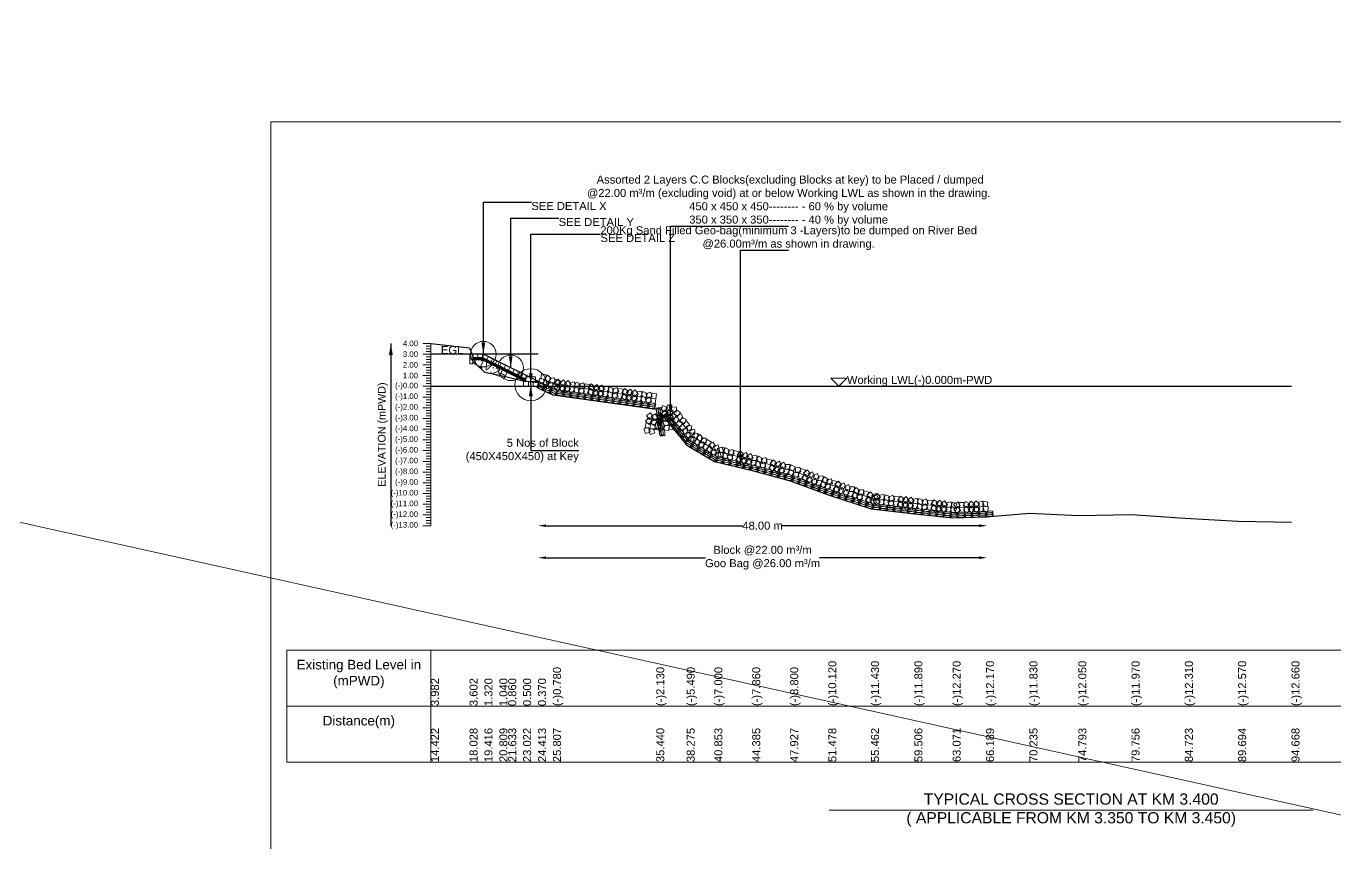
# Model space of a CAD drawing. Header units: inches. Extents: x 66615 to 414904, y -29123 to 90068.
# Drawn here: x 338033 to 346208, y 27950 to 33054 of the extents above; entities that cross this region are included whole.
import ezdxf

# ---------------------------------------------------------------- set-up
doc = ezdxf.new("R2010")
doc.units = ezdxf.units.IN
doc.header["$LTSCALE"] = 7
doc.header["$MEASUREMENT"] = 0
doc.header["$PDMODE"] = 3
for name, color, linetype, lineweight in [('Cross section Data Border', 7, 'Continuous', 9), ('Cross Section Labels', 7, 'Continuous', 9), ('Existing_Bed_Level for Xsection', 7, 'Continuous', 25), ('Long Section Labels', 7, 'Continuous', 9)]:
    doc.layers.add(name, color=color, linetype=linetype, lineweight=lineweight)
doc.styles.get("Standard").update_dxf_attribs({"font": 'arial.ttf'})
doc.dimstyles.new('Appron Lebeling Style', dxfattribs={"dimtxt": 50, "dimasz": 50, "dimexe": 0.18, "dimexo": 0.0625, "dimgap": 0.09, "dimtad": 0, "dimtih": 1, "dimtoh": 1, "dimdec": 4, "dimzin": 0, "dimdsep": 46, "dimtxsty": 'Standard', "dimcen": 0.09, "dimse1": 1, "dimse2": 1, "dimadec": 0, "dimazin": 0, "dimtfac": 1, "dimtdec": 4, "dimtofl": 0, "dimtmove": 0, "dimatfit": 3, "dimfxl": 1, "dimtolj": 1, "dimtzin": 0, "dimarcsym": 0})
doc.dimstyles.get("Standard").update_dxf_attribs({"dimtxt": 0.18, "dimasz": 0.18, "dimexe": 0.18, "dimexo": 0.0625, "dimgap": 0.09, "dimtad": 0, "dimtih": 1, "dimtoh": 1, "dimdec": 4, "dimzin": 0, "dimdsep": 46, "dimtxsty": 'Standard', "dimcen": 0.09, "dimadec": 0, "dimazin": 0, "dimtfac": 1, "dimtdec": 4, "dimtofl": 0, "dimtmove": 0, "dimatfit": 3, "dimfxl": 1, "dimtolj": 1, "dimtzin": 0, "dimarcsym": 0})

# ---------------------------------------------------------------- blocks, each defined once
blk = doc.blocks.new('*D27')
at = {"layer": 'Cross Section Labels', "color": 0, "lineweight": -2}
for p, q in [((341280.3, 29932.1), (342509.3, 29932.1)), ((343985.4, 29932.1), (342756.5, 29932.1))]:
    blk.add_line(p, q, dxfattribs=at)
at = {"layer": 'Cross Section Labels', "color": 0}
for points in [[(341280.3, 29940.4), (341280.3, 29923.8), (341230.3, 29932.1)], [(343985.4, 29940.4), (343985.4, 29923.8), (344035.4, 29932.1)]]:
    blk.add_solid(points, dxfattribs=at)
at = {"layer": 'Defpoints', "color": 0}
for p in [(341230.3, 30803.1), (344035.4, 29988.2), (344035.4, 29932.1)]:
    blk.add_point(p, dxfattribs=at)
at = {"layer": 'Cross Section Labels', "color": 0, "insert": (342632.9, 29932.1), "char_height": 50, "attachment_point": 5}
blk.add_mtext('\\A1;48.00 m', dxfattribs=at)
blk = doc.blocks.new('*D28')
at = {"layer": 'Cross Section Labels', "color": 0, "lineweight": -2}
for p, q in [((341280.3, 29732.1), (342277.2, 29732.1)), ((343985.4, 29732.1), (342988.5, 29732.1))]:
    blk.add_line(p, q, dxfattribs=at)
at = {"layer": 'Cross Section Labels', "color": 0}
for points in [[(341280.3, 29740.4), (341280.3, 29723.8), (341230.3, 29732.1)], [(343985.4, 29740.4), (343985.4, 29723.8), (344035.4, 29732.1)]]:
    blk.add_solid(points, dxfattribs=at)
at = {"layer": 'Defpoints', "color": 0}
for p in [(341230.3, 30803.1), (344035.4, 29988.2), (344035.4, 29732.1)]:
    blk.add_point(p, dxfattribs=at)
at = {"layer": 'Cross Section Labels', "color": 0, "insert": (342632.9, 29732.1), "char_height": 50, "attachment_point": 5}
blk.add_mtext('\\A1;Block @22.00 m³/m ^JGoo Bag @26.00 m³/m ', dxfattribs=at)

msp = doc.modelspace()

# ---------------------------------------------------------------- linework, layer by layer
at = {"layer": 'Cross section Data Border'}
msp.add_lwpolyline([(339660.9187, 29154.87399), (347040.93417, 29154.87399), (347040.93417, 28454.87399), (339660.9187, 28454.87399)], close=True, dxfattribs=at)
for points in [[(340560.9187, 29154.87399), (340560.9187, 28454.87399)], [(339660.9187, 28804.87399), (347040.93417, 28804.87399)]]:
    msp.add_lwpolyline(points, dxfattribs=at)
at = {"layer": 'Cross Section Labels'}
for points in [[(339560.9187, 32454.87399), (349560.9187, 32454.87399), (349560.9187, 25383.87399), (339560.9187, 25383.87399)], [(343109.90941, 30803.09399), (343159.90941, 30853.09399), (343059.90941, 30853.09399)]]:
    msp.add_lwpolyline(points, close=True, dxfattribs=at)
msp.add_lwpolyline([(343048.9187, 28154.87399), (344560.9187, 28154.87399), (346072.9187, 28154.87399)], dxfattribs=at)
for centre, radius in [((340888.60941, 31004.09399), 80), ((341059.45941, 30918.66899), 80), ((341185.08441, 30813.14399), 100)]:
    msp.add_circle(centre, radius, dxfattribs=at)
at = {"layer": 'Existing_Bed_Level for Xsection'}
for points in [[(340560.9187, 31069.88799), (340802.49064, 31044.42799), (340840.903, 30942.58799), (340895.53564, 30891.53399), (340988.81065, 30872.77399), (341044.06257, 30860.71399), (341137.08679, 30836.59399), (341230.30941, 30827.88399), (341230.30941, 30791.03399), (341323.69834, 30750.83399), (341969.11701, 30660.38399), (341988.88512, 30509.63399), (342010.35031, 30618.17399), (342159.07729, 30435.26399), (342331.80852, 30334.09399), (342568.40465, 30276.47399), (342805.74182, 30213.49399), (343043.66706, 30125.05399), (343310.56476, 30037.28399), (343581.5532, 30006.46399), (343820.41396, 29981.00399), (344029.3022, 29987.70399), (344300.39731, 30010.48399), (344605.76516, 29995.74399), (344938.27475, 30001.10399), (345271.07721, 29978.32399), (345604.12386, 29960.90399), (345937.37626, 29954.87399)], [(341230.30941, 31004.09399), (340560.9187, 31004.09399)], [(341290.60941, 30803.09399), (340892.85344, 31001.97198), (340888.60941, 31004.09399), (340883.86444, 31004.09399), (340823.56444, 31004.09399)], [(340823.56444, 30983.99399), (340883.86444, 30983.99399), (341154.93441, 30848.45901)], [(340823.56444, 30977.29399), (340882.28279, 30977.29399), (341154.93441, 30840.96818)], [(340823.56444, 30970.59399), (340880.70113, 30970.59399), (341154.93441, 30833.47735)], [(340560.9187, 30803.09399), (345937.37626, 30803.09399)]]:
    msp.add_lwpolyline(points, dxfattribs=at)
at = {"layer": 'Long Section Labels'}
msp.add_line((66615.45744, 90067.95473), (414903.83709, 12914.81126), dxfattribs=at)
for points in [[(340560.9187, 31071.09399), (340510.9187, 31071.09399)], [(340560.9187, 29932.09399), (340560.9187, 29999.09399), (340560.9187, 30066.09399), (340560.9187, 30133.09399), (340560.9187, 30200.09399), (340560.9187, 30267.09399), (340560.9187, 30334.09399), (340560.9187, 30401.09399), (340560.9187, 30468.09399), (340560.9187, 30535.09399), (340560.9187, 30602.09399), (340560.9187, 30669.09399), (340560.9187, 30736.09399), (340560.9187, 30803.09399), (340560.9187, 30870.09399), (340560.9187, 30937.09399), (340560.9187, 31004.09399), (340560.9187, 31071.09399)], [(340560.9187, 31004.09399), (340510.9187, 31004.09399)], [(340560.9187, 31054.34399), (340530.9187, 31054.34399)], [(340560.9187, 31037.59399), (340530.9187, 31037.59399)], [(340560.9187, 31020.84399), (340530.9187, 31020.84399)], [(340560.9187, 30987.34399), (340530.9187, 30987.34399)], [(340560.9187, 30937.09399), (340510.9187, 30937.09399)], [(340560.9187, 30970.59399), (340530.9187, 30970.59399)], [(340560.9187, 30953.84399), (340530.9187, 30953.84399)], [(340560.9187, 30920.34399), (340530.9187, 30920.34399)], [(340560.9187, 30903.59399), (340530.9187, 30903.59399)], [(340560.9187, 30870.09399), (340510.9187, 30870.09399)], [(340560.9187, 30886.84399), (340530.9187, 30886.84399)], [(340560.9187, 30853.34399), (340530.9187, 30853.34399)], [(340560.9187, 30836.59399), (340530.9187, 30836.59399)], [(340560.9187, 30803.09399), (340510.9187, 30803.09399)], [(340560.9187, 30819.84399), (340530.9187, 30819.84399)], [(340560.9187, 30786.34399), (340530.9187, 30786.34399)], [(340560.9187, 30769.59399), (340530.9187, 30769.59399)], [(340560.9187, 30752.84399), (340530.9187, 30752.84399)], [(340560.9187, 30736.09399), (340510.9187, 30736.09399)], [(340560.9187, 30669.09399), (340510.9187, 30669.09399)], [(340560.9187, 30719.34399), (340530.9187, 30719.34399)], [(340560.9187, 30702.59399), (340530.9187, 30702.59399)], [(340560.9187, 30685.84399), (340530.9187, 30685.84399)], [(340560.9187, 30602.09399), (340510.9187, 30602.09399)], [(340560.9187, 30652.34399), (340530.9187, 30652.34399)], [(340560.9187, 30635.59399), (340530.9187, 30635.59399)], [(340560.9187, 30618.84399), (340530.9187, 30618.84399)], [(340560.9187, 30585.34399), (340530.9187, 30585.34399)], [(340560.9187, 30535.09399), (340510.9187, 30535.09399)], [(340560.9187, 30568.59399), (340530.9187, 30568.59399)], [(340560.9187, 30551.84399), (340530.9187, 30551.84399)], [(340560.9187, 30518.34399), (340530.9187, 30518.34399)], [(340560.9187, 30501.59399), (340530.9187, 30501.59399)], [(340560.9187, 30468.09399), (340510.9187, 30468.09399)], [(340560.9187, 30484.84399), (340530.9187, 30484.84399)], [(340560.9187, 30451.34399), (340530.9187, 30451.34399)], [(340560.9187, 30434.59399), (340530.9187, 30434.59399)], [(340560.9187, 30417.84399), (340530.9187, 30417.84399)], [(340560.9187, 30401.09399), (340510.9187, 30401.09399)], [(340560.9187, 30334.09399), (340510.9187, 30334.09399)], [(340560.9187, 30384.34399), (340530.9187, 30384.34399)], [(340560.9187, 30367.59399), (340530.9187, 30367.59399)], [(340560.9187, 30350.84399), (340530.9187, 30350.84399)], [(340560.9187, 30267.09399), (340510.9187, 30267.09399)], [(340560.9187, 30317.34399), (340530.9187, 30317.34399)], [(340560.9187, 30300.59399), (340530.9187, 30300.59399)], [(340560.9187, 30283.84399), (340530.9187, 30283.84399)], [(340560.9187, 30250.34399), (340530.9187, 30250.34399)], [(340560.9187, 30200.09399), (340510.9187, 30200.09399)], [(340560.9187, 30233.59399), (340530.9187, 30233.59399)], [(340560.9187, 30216.84399), (340530.9187, 30216.84399)], [(340560.9187, 30183.34399), (340530.9187, 30183.34399)], [(340560.9187, 30133.09399), (340510.9187, 30133.09399)], [(340560.9187, 30166.59399), (340530.9187, 30166.59399)], [(340560.9187, 30149.84399), (340530.9187, 30149.84399)], [(340560.9187, 30116.34399), (340530.9187, 30116.34399)], [(340560.9187, 30099.59399), (340530.9187, 30099.59399)], [(340560.9187, 30066.09399), (340510.9187, 30066.09399)], [(340560.9187, 30082.84399), (340530.9187, 30082.84399)], [(340560.9187, 30049.34399), (340530.9187, 30049.34399)], [(340560.9187, 30032.59399), (340530.9187, 30032.59399)], [(340560.9187, 30015.84399), (340530.9187, 30015.84399)], [(340560.9187, 29999.09399), (340510.9187, 29999.09399)], [(340560.9187, 29932.09399), (340510.9187, 29932.09399)], [(340560.9187, 29982.34399), (340530.9187, 29982.34399)], [(340560.9187, 29965.59399), (340530.9187, 29965.59399)], [(340560.9187, 29948.84399), (340530.9187, 29948.84399)]]:
    msp.add_lwpolyline(points, dxfattribs=at)
for points in [[(340823.56444, 31004.09399), (340803.46444, 31004.09399), (340803.46444, 30973.94399), (340823.56444, 30973.94399)], [(340853.71444, 31004.09399), (340823.56444, 31004.09399), (340823.56444, 30983.99399), (340853.71444, 30983.99399)], [(340883.86444, 31004.09399), (340853.71444, 31004.09399), (340853.71444, 30983.99399), (340883.86444, 30983.99399)], [(340919.82042, 30988.48849), (340892.85344, 31001.97198), (340883.86444, 30983.99399), (340910.83142, 30970.5105)], [(340946.7874, 30975.005), (340919.82042, 30988.48849), (340910.83142, 30970.5105), (340937.7984, 30957.02701)], [(340823.56444, 30973.94399), (340803.46444, 30973.94399), (340803.46444, 30943.79399), (340823.56444, 30943.79399)], [(340973.75438, 30961.52151), (340946.7874, 30975.005), (340937.7984, 30957.02701), (340964.76538, 30943.54352)], [(341000.72136, 30948.03802), (340973.75438, 30961.52151), (340964.76538, 30943.54352), (340991.73236, 30930.06003)], [(341027.68834, 30934.55453), (341000.72136, 30948.03802), (340991.73236, 30930.06003), (341018.69934, 30916.57654)], [(341054.65532, 30921.07104), (341027.68834, 30934.55453), (341018.69934, 30916.57654), (341045.66632, 30903.09305)], [(341081.6223, 30907.58755), (341054.65532, 30921.07104), (341045.66632, 30903.09305), (341072.6333, 30889.60956)], [(341108.58928, 30894.10406), (341081.6223, 30907.58755), (341072.6333, 30889.60956), (341099.60028, 30876.12607)], [(341135.55626, 30880.62057), (341108.58928, 30894.10406), (341099.60028, 30876.12607), (341126.56726, 30862.64258)], [(341162.52324, 30867.13708), (341135.55626, 30880.62057), (341126.56726, 30862.64258), (341153.53424, 30849.15909)], [(341170.00941, 30833.24399), (341139.85941, 30833.24399), (341139.85941, 30803.09399), (341170.00941, 30803.09399)], [(341185.08441, 30863.39399), (341154.93441, 30863.39399), (341154.93441, 30833.24399), (341185.08441, 30833.24399)], [(341200.15941, 30833.24399), (341170.00941, 30833.24399), (341170.00941, 30803.09399), (341200.15941, 30803.09399)], [(341215.23441, 30863.39399), (341185.08441, 30863.39399), (341185.08441, 30833.24399), (341215.23441, 30833.24399)], [(341230.30941, 30833.24399), (341200.15941, 30833.24399), (341200.15941, 30803.09399), (341230.30941, 30803.09399)], [(341269.63781, 30847.82165), (341239.80197, 30852.16271), (341235.4609, 30822.32687), (341265.29675, 30817.9858)], [(341281.5586, 30875.51492), (341251.72275, 30879.85599), (341247.38169, 30850.02014), (341277.21753, 30845.67908)], [(341301.41636, 30825.64031), (341277.75579, 30844.3272), (341259.0689, 30820.66663), (341282.72947, 30801.97974)], [(341313.33715, 30853.33359), (341289.67658, 30872.02047), (341270.98969, 30848.3599), (341294.65026, 30829.67301)], [(341321.15619, 30827.95797), (341291.21061, 30824.45297), (341294.71561, 30794.5074), (341324.66119, 30798.0124)], [(341333.07698, 30855.65124), (341303.1314, 30852.14624), (341306.6364, 30822.20067), (341336.58198, 30825.70567)], [(341367.35699, 30834.89141), (341339.66372, 30846.8122), (341327.74293, 30819.11893), (341355.4362, 30807.19814)], [(341377.60399, 30829.03463), (341353.82709, 30847.57328), (341335.28844, 30823.79639), (341359.06533, 30805.25773)], [(341389.27164, 30843.3429), (341365.19266, 30825.19834), (341383.33723, 30801.11936), (341407.41621, 30819.26392)], [(341437.27679, 30815.09636), (341419.11305, 30839.16088), (341395.04853, 30820.99715), (341413.21226, 30796.93262)], [(341459.13638, 30830.66996), (341429.2133, 30826.97788), (341432.90538, 30797.05479), (341462.82846, 30800.74687)], [(341495.64446, 30817.66811), (341467.88899, 30829.44335), (341456.11375, 30801.68788), (341483.86922, 30789.91264)], [(341514.07149, 30825.11638), (341486.11456, 30813.82778), (341497.40316, 30785.87085), (341525.36009, 30797.15945)], [(341355.4362, 30807.19814), (341327.74293, 30819.11893), (341315.82214, 30791.42565), (341343.51542, 30779.50487)], [(341373.41961, 30799.17641), (341349.64271, 30817.71506), (341331.10406, 30793.93817), (341354.88095, 30775.39951)], [(341385.08726, 30813.48468), (341361.00828, 30795.34012), (341379.15285, 30771.26114), (341403.23183, 30789.4057)], [(341433.09241, 30785.23813), (341414.92867, 30809.30266), (341390.86415, 30791.13892), (341409.02788, 30767.0744)], [(341454.952, 30800.81173), (341425.02892, 30797.11965), (341428.721, 30767.19657), (341458.64408, 30770.88865)], [(341491.46008, 30787.80988), (341463.70461, 30799.58513), (341451.92937, 30771.82966), (341479.68484, 30760.05441)], [(341509.88712, 30795.25816), (341481.93018, 30783.96956), (341493.21878, 30756.01263), (341521.17571, 30767.30122)], [(341548.43247, 30784.28793), (341518.57425, 30788.47231), (341514.38987, 30758.61409), (341544.24809, 30754.42971)], [(341552.61685, 30814.14616), (341522.75863, 30818.33054), (341518.57425, 30788.47231), (341548.43247, 30784.28793)], [(341582.42717, 30769.88575), (341558.65027, 30788.42441), (341540.11162, 30764.64751), (341563.88851, 30746.10886)], [(341586.61155, 30799.74398), (341562.83465, 30818.28263), (341544.296, 30794.50574), (341568.07289, 30775.96708)], [(341594.09482, 30784.19403), (341570.01584, 30766.04946), (341588.16041, 30741.97048), (341612.23939, 30760.11505)], [(341598.2792, 30814.05225), (341574.20022, 30795.90769), (341592.34479, 30771.82871), (341616.42377, 30789.97327)], [(341642.09997, 30755.94748), (341623.93623, 30780.012), (341599.87171, 30761.84827), (341618.03544, 30737.78375)], [(341646.28435, 30785.8057), (341628.12061, 30809.87023), (341604.05609, 30791.7065), (341622.21982, 30767.64197)], [(341663.95956, 30771.52108), (341634.03648, 30767.829), (341637.72856, 30737.90591), (341667.65164, 30741.59799)], [(341668.14394, 30801.3793), (341638.22086, 30797.68722), (341641.91294, 30767.76414), (341671.83602, 30771.45622)], [(341700.46764, 30758.51923), (341672.71217, 30770.29448), (341660.93693, 30742.53901), (341688.6924, 30730.76376)], [(341704.65202, 30788.37745), (341676.89655, 30800.1527), (341665.12131, 30772.39723), (341692.87678, 30760.62198)], [(341718.89468, 30765.9675), (341690.93774, 30754.67891), (341702.22634, 30726.72198), (341730.18327, 30738.01057)], [(341723.07905, 30795.82573), (341695.12212, 30784.53713), (341706.41072, 30756.5802), (341734.36765, 30767.86879)], [(341757.44003, 30754.99728), (341727.58181, 30759.18166), (341723.39743, 30729.32344), (341753.25565, 30725.13906)], [(341761.62441, 30784.85551), (341731.76619, 30789.03988), (341727.58181, 30759.18166), (341757.44003, 30754.99728)], [(341791.43473, 30740.5951), (341767.65783, 30759.13376), (341749.11918, 30735.35686), (341772.89607, 30716.81821)], [(341795.61911, 30770.45332), (341771.84221, 30788.99198), (341753.30356, 30765.21509), (341777.08045, 30746.67643)], [(341803.10238, 30754.90338), (341779.0234, 30736.75881), (341797.16797, 30712.67983), (341821.24695, 30730.82439)], [(341807.28676, 30784.7616), (341783.20778, 30766.61703), (341801.35235, 30742.53805), (341825.43133, 30760.68262)], [(341851.10753, 30726.65683), (341832.94379, 30750.72135), (341808.87927, 30732.55762), (341827.043, 30708.4931)], [(341855.29191, 30756.51505), (341837.12817, 30780.57958), (341813.06365, 30762.41584), (341831.22738, 30738.35132)], [(341872.96712, 30742.23043), (341843.04404, 30738.53835), (341846.73612, 30708.61526), (341876.6592, 30712.30734)], [(341877.1515, 30772.08865), (341847.22842, 30768.39657), (341850.9205, 30738.47349), (341880.84358, 30742.16557)], [(341909.4752, 30729.22858), (341881.71973, 30741.00382), (341869.94449, 30713.24835), (341897.69996, 30701.47311)], [(341913.65958, 30759.0868), (341885.90411, 30770.86205), (341874.12887, 30743.10658), (341901.88434, 30731.33133)], [(341932.08661, 30766.53507), (341904.12968, 30755.24648), (341915.41828, 30727.28955), (341943.37521, 30738.57814)], [(341970.63197, 30755.56485), (341940.77375, 30759.74923), (341936.58937, 30729.89101), (341966.44759, 30725.70663)], [(341927.90224, 30736.67685), (341899.9453, 30725.38826), (341911.2339, 30697.43132), (341939.19083, 30708.71992)], [(341966.44759, 30725.70663), (341936.58937, 30729.89101), (341932.40499, 30700.03279), (341962.26321, 30695.84841)], [(342026.54183, 30643.75401), (342038.07731, 30671.60998), (342010.22134, 30683.14547), (341998.68586, 30655.2895)], [(342056.4359, 30647.67408), (342067.97138, 30675.53005), (342040.11541, 30687.06553), (342028.57993, 30659.20956)], [(342073.33512, 30640.23922), (342049.43223, 30658.61513), (342031.05632, 30634.71224), (342054.95921, 30616.33633)], [(342092.9991, 30642.39084), (342096.07845, 30672.38318), (342066.08611, 30675.46253), (342063.00676, 30645.47019)], [(341921.66908, 30607.49818), (341901.82847, 30584.79636), (341924.5303, 30564.95575), (341944.3709, 30587.65758)], [(341908.03639, 30619.94851), (341924.80457, 30594.89157), (341949.86152, 30611.65975), (341933.09334, 30636.71669)], [(341951.24624, 30601.64891), (341931.40564, 30578.94709), (341954.10746, 30559.10648), (341973.94807, 30581.80831)], [(341937.61355, 30614.09925), (341954.38173, 30589.0423), (341979.43868, 30605.81048), (341962.6705, 30630.86743)], [(342043.44105, 30636.31915), (342019.53816, 30654.69507), (342001.16224, 30630.79218), (342025.06513, 30612.41626)], [(342029.00203, 30582.5244), (342047.3589, 30606.44191), (342023.44139, 30624.79879), (342005.08451, 30600.88128)], [(342049.83567, 30565.60286), (342038.30643, 30593.46142), (342010.44787, 30581.93218), (342021.97711, 30554.07363)], [(342058.8961, 30586.44446), (342077.25298, 30610.36198), (342053.33546, 30628.71885), (342034.97859, 30604.80134)], [(342069.60631, 30623.3698), (342072.68566, 30653.36214), (342042.69333, 30656.44149), (342039.61398, 30626.44915)], [(342079.72974, 30569.52292), (342068.20051, 30597.38148), (342040.34195, 30585.85225), (342051.87118, 30557.99369)], [(342096.22023, 30619.89444), (342071.78927, 30637.56223), (342054.12149, 30613.13127), (342078.55244, 30595.46348)], [(342114.10894, 30585.51593), (342101.79604, 30613.03711), (342074.27486, 30600.72421), (342086.58776, 30573.20304)], [(342119.61302, 30638.91548), (342095.18206, 30656.58327), (342077.51427, 30632.15231), (342101.94523, 30614.48453)], [(342132.67682, 30578.42607), (342104.51416, 30589.19116), (342093.74907, 30561.0285), (342121.91172, 30550.26341)], [(342137.50172, 30604.53697), (342125.18883, 30632.05815), (342097.66765, 30619.74525), (342109.98055, 30592.22408)], [(342156.0696, 30597.44711), (342127.90695, 30608.2122), (342117.14185, 30580.04954), (342145.30451, 30569.28445)], [(342176.83368, 30563.16966), (342157.81264, 30586.56245), (342134.41986, 30567.54141), (342153.4409, 30544.14862)], [(341892.2757, 30536.49221), (341901.98158, 30507.94719), (341930.5266, 30517.65307), (341920.82073, 30546.19809)], [(341905.38647, 30574.36302), (341899.53721, 30544.78586), (341929.11437, 30538.93659), (341934.96364, 30568.51375)], [(341921.85287, 30530.64295), (341931.55874, 30502.09792), (341960.10377, 30511.8038), (341950.39789, 30540.34882)], [(341934.96364, 30568.51375), (341929.11437, 30538.93659), (341958.69153, 30533.08732), (341964.5408, 30562.66448)], [(342047.02813, 30526.95049), (342050.98479, 30556.83974), (342021.09554, 30560.79641), (342017.13888, 30530.90715)], [(342076.9222, 30530.87055), (342080.87886, 30560.75981), (342050.98961, 30564.71647), (342047.03295, 30534.82722)], [(342153.4409, 30544.14862), (342134.41986, 30567.54141), (342111.02707, 30548.52037), (342130.04811, 30525.12758)], [(342168.53529, 30510.45557), (342163.74116, 30540.22198), (342133.97475, 30535.42784), (342138.76889, 30505.66144)], [(342186.82262, 30512.99224), (342156.83274, 30516.09547), (342153.72951, 30486.1056), (342183.71938, 30483.00237)], [(342191.92808, 30529.47662), (342187.13394, 30559.24302), (342157.36754, 30554.44888), (342162.16168, 30524.68248)], [(342210.2154, 30532.01328), (342180.22553, 30535.11652), (342177.1223, 30505.12664), (342207.11217, 30502.02341)], [(342232.82043, 30505.4824), (342203.74547, 30513.46169), (342195.76618, 30484.38672), (342224.84114, 30476.40744)], [(342226.14638, 30478.64133), (342229.22573, 30508.63367), (342199.2334, 30511.71302), (342196.15405, 30481.72068)], [(342261.62814, 30479.55936), (342240.44674, 30501.01561), (342218.99049, 30479.83421), (342240.17189, 30458.37796)], [(342202.7536, 30459.62029), (342205.83295, 30489.61263), (342175.84061, 30492.69198), (342172.76126, 30462.69964)], [(342217.58266, 30479.46639), (342188.5077, 30487.44568), (342180.52841, 30458.37072), (342209.60337, 30450.39143)], [(342246.39037, 30453.54336), (342225.20896, 30474.9996), (342203.75271, 30453.8182), (342224.93412, 30432.36195)], [(342266.26537, 30453.41448), (342236.11608, 30453.62082), (342235.90973, 30423.47153), (342266.05902, 30423.26518)], [(342281.50315, 30479.43048), (342251.35385, 30479.63683), (342251.1475, 30449.48754), (342281.2968, 30449.28119)], [(342297.73045, 30428.59434), (342271.71444, 30443.83212), (342256.47667, 30417.81611), (342282.49268, 30402.57834)], [(342312.96823, 30454.61035), (342286.95222, 30469.84813), (342271.71444, 30443.83212), (342297.73045, 30428.59434)], [(342323.68092, 30402.33343), (342308.75359, 30428.5288), (342282.55822, 30413.60148), (342297.48554, 30387.4061)], [(342338.91869, 30428.34944), (342323.99137, 30454.54481), (342297.79599, 30439.61748), (342312.72332, 30413.42211)], [(342355.15541, 30437.13749), (342325.98155, 30429.52774), (342333.59129, 30400.35388), (342362.76516, 30407.96363)], [(342388.78974, 30392.7405), (342381.15677, 30421.9083), (342351.98898, 30414.27532), (342359.62195, 30385.10753)], [(342392.87145, 30419.94332), (342362.72951, 30419.24652), (342363.4263, 30389.10458), (342393.56825, 30389.80137)], [(342427.90489, 30403.37388), (342401.45861, 30417.85203), (342386.98046, 30391.40574), (342413.42675, 30376.9276)], [(342339.91763, 30411.12148), (342310.74377, 30403.51173), (342318.35352, 30374.33787), (342347.52738, 30381.94762)], [(342373.55197, 30366.72449), (342365.91899, 30395.89229), (342336.7512, 30388.25931), (342344.38418, 30359.09152)], [(342385.73732, 30390.64952), (342355.59537, 30389.95273), (342356.29217, 30359.81078), (342386.43411, 30360.50757)], [(342420.77075, 30374.08009), (342394.32447, 30388.55823), (342379.84633, 30362.11195), (342406.29261, 30347.6338)], [(342439.84738, 30379.65815), (342410.90607, 30371.20692), (342419.3573, 30342.26561), (342448.29861, 30350.71684)], [(342446.98151, 30408.95195), (342418.04021, 30400.50072), (342426.49144, 30371.55941), (342455.43274, 30380.01064)], [(342477.1101, 30364.90758), (342447.81631, 30372.04171), (342440.68217, 30342.74791), (342469.97597, 30335.61378)], [(342484.24424, 30394.20138), (342454.95044, 30401.33551), (342447.81631, 30372.04171), (342477.1101, 30364.90758)], [(342509.50331, 30347.19481), (342487.68874, 30368.00699), (342466.87656, 30346.19242), (342488.69113, 30325.38023)], [(342516.63745, 30376.48861), (342494.82288, 30397.30079), (342474.01069, 30375.48622), (342495.82527, 30354.67403)], [(342522.53658, 30360.27131), (342496.7719, 30344.61232), (342512.43089, 30318.84764), (342538.19557, 30334.50664)], [(342529.67071, 30389.56511), (342503.90604, 30373.90612), (342519.56503, 30348.14144), (342545.3297, 30363.80043)], [(342567.49338, 30327.389), (342551.81388, 30353.14119), (342526.06168, 30337.46169), (342541.74119, 30311.70949)], [(342574.62752, 30356.68279), (342558.94801, 30382.43499), (342533.19582, 30366.75549), (342548.87532, 30341.00329)], [(342590.79391, 30340.71058), (342560.65196, 30340.01378), (342561.34876, 30309.87184), (342591.4907, 30310.56863)], [(342597.92804, 30370.00438), (342567.78609, 30369.30758), (342568.48289, 30339.16564), (342598.62484, 30339.86243)], [(342626.79219, 30322.95428), (342600.64819, 30337.97139), (342585.63108, 30311.82738), (342611.77509, 30296.81028)], [(342634.52519, 30352.09572), (342608.38119, 30367.11282), (342593.36408, 30340.96882), (342619.50809, 30325.95171)], [(342653.71213, 30357.28165), (342624.6037, 30349.42533), (342632.46001, 30320.3169), (342661.56845, 30328.17322)], [(342690.66472, 30341.77049), (342661.52329, 30349.50349), (342653.79029, 30320.36206), (342682.93173, 30312.62906)], [(342722.68812, 30323.39756), (342701.30466, 30344.65245), (342680.04977, 30323.269), (342701.43323, 30302.01411)], [(342735.98664, 30336.20421), (342709.90645, 30321.07654), (342725.03412, 30294.99635), (342751.11431, 30310.12402)], [(342645.97913, 30328.14021), (342616.8707, 30320.28389), (342624.72702, 30291.17546), (342653.83545, 30299.03178)], [(342682.93173, 30312.62906), (342653.79029, 30320.36206), (342646.05729, 30291.22062), (342675.19873, 30283.48762)], [(342714.95512, 30294.25613), (342693.57166, 30315.51102), (342672.31677, 30294.12756), (342693.70023, 30272.87267)], [(342728.25364, 30307.06277), (342702.17345, 30291.9351), (342717.30112, 30265.85492), (342743.38131, 30280.98259)], [(342772.5271, 30273.266), (342757.37867, 30299.33413), (342731.31053, 30284.1857), (342746.45897, 30258.11757)], [(342780.2601, 30302.40744), (342765.11166, 30328.47557), (342739.04353, 30313.32713), (342754.19196, 30287.259)], [(342796.09575, 30286.10725), (342765.94585, 30286.02835), (342766.02476, 30255.87845), (342796.17465, 30255.95736)], [(342803.82874, 30315.24869), (342773.67885, 30315.16978), (342773.75775, 30285.01989), (342803.90765, 30285.09879)], [(342830.78224, 30268.82331), (342804.63824, 30283.84041), (342789.62113, 30257.6964), (342815.76514, 30242.6793)], [(342838.51524, 30297.96474), (342812.37123, 30312.98185), (342797.35413, 30286.83784), (342823.49813, 30271.82074)], [(342855.59426, 30269.4662), (342825.86428, 30264.45114), (342830.87934, 30234.72116), (342860.60932, 30239.73622)], [(342866.09915, 30297.72695), (342836.36917, 30292.71188), (342841.38424, 30262.9819), (342871.11422, 30267.99697)], [(342890.88036, 30250.46671), (342862.61962, 30260.97161), (342852.11472, 30232.71086), (342880.37546, 30222.20596)], [(342901.38526, 30278.72745), (342873.12452, 30289.23235), (342862.61962, 30260.97161), (342890.88036, 30250.46671)], [(342920.98446, 30229.09369), (342901.74848, 30252.31006), (342878.53211, 30233.07408), (342897.76809, 30209.85772)], [(342931.48935, 30257.35444), (342912.25338, 30280.5708), (342889.03701, 30261.33482), (342908.27299, 30238.11846)], [(342945.95997, 30268.82014), (342918.54352, 30256.27577), (342931.08789, 30228.85933), (342958.50433, 30241.40369)], [(342986.77099, 30230.91471), (342974.2048, 30258.32116), (342946.79835, 30245.75496), (342959.36454, 30218.34852)], [(342935.45507, 30240.55939), (342908.03862, 30228.01503), (342920.58299, 30200.59859), (342947.99943, 30213.14295)], [(342976.26609, 30202.65397), (342963.6999, 30230.06041), (342936.29345, 30217.49422), (342948.85964, 30190.08777)], [(343000.96238, 30213.16455), (342970.94516, 30215.99106), (342968.11865, 30185.97384), (342998.13587, 30183.14733)], [(343011.46728, 30241.42529), (342981.45006, 30244.2518), (342978.62355, 30214.23459), (343008.64077, 30211.40807)], [(343033.82212, 30192.61885), (343009.2467, 30210.08515), (342991.7804, 30185.50974), (343016.35581, 30168.04344)], [(343044.32701, 30220.8796), (343019.7516, 30238.3459), (343002.2853, 30213.77049), (343026.86071, 30196.30418)], [(343053.41946, 30195.93192), (343023.68948, 30190.91686), (343028.70454, 30161.18688), (343058.43452, 30166.20194)], [(343063.92436, 30224.19266), (343034.19438, 30219.1776), (343039.20944, 30189.44762), (343068.93942, 30194.46269)], [(343086.69284, 30178.6135), (343058.05178, 30188.03219), (343048.63309, 30159.39112), (343077.27416, 30149.97243)], [(343096.11153, 30207.25457), (343067.47047, 30216.67326), (343058.05178, 30188.03219), (343086.69284, 30178.6135)], [(343117.5907, 30158.40496), (343097.48269, 30180.87028), (343075.01737, 30160.76228), (343095.12537, 30138.29696)], [(343127.00939, 30187.04603), (343106.90138, 30209.51135), (343084.43606, 30189.40335), (343104.54406, 30166.93803)], [(343131.61318, 30170.41457), (343104.69546, 30156.83301), (343118.27702, 30129.91529), (343145.19474, 30143.49685)], [(343141.03187, 30199.05564), (343114.11415, 30185.47408), (343127.69571, 30158.55636), (343154.61343, 30172.13792)], [(343183.2598, 30162.73535), (343169.65681, 30189.64225), (343142.74992, 30176.03926), (343156.35291, 30149.13237)], [(343207.53697, 30174.1808), (343177.43375, 30175.85966), (343175.75489, 30145.75644), (343205.85811, 30144.07758)], [(343241.15688, 30154.90415), (343215.93278, 30171.41982), (343199.41711, 30146.19572), (343224.64121, 30129.68005)], [(343173.84111, 30134.09429), (343160.23813, 30161.00119), (343133.33123, 30147.3982), (343146.93422, 30120.4913)], [(343198.11828, 30145.53973), (343168.01506, 30147.21859), (343166.3362, 30117.11537), (343196.43942, 30115.43651)], [(343231.73819, 30126.26308), (343206.51409, 30142.77875), (343189.99842, 30117.55465), (343215.22252, 30101.03898)], [(343251.19482, 30130.32165), (343221.6779, 30124.17562), (343227.82393, 30094.65869), (343257.34086, 30100.80473)], [(343260.61351, 30158.96272), (343231.09658, 30152.81668), (343237.24262, 30123.29976), (343266.75954, 30129.4458)], [(343287.18032, 30112.68267), (343258.53925, 30122.10136), (343249.12056, 30093.46029), (343277.76163, 30084.0416)], [(343296.59901, 30141.32374), (343267.95794, 30150.74243), (343258.53925, 30122.10136), (343287.18032, 30112.68267)], [(343318.07817, 30092.47413), (343297.97017, 30114.93946), (343275.50485, 30094.83145), (343295.61285, 30072.36613)], [(343327.49686, 30121.1152), (343307.38886, 30143.58053), (343284.92354, 30123.47252), (343305.03154, 30101.0072)], [(343332.10066, 30104.48375), (343305.18294, 30090.90219), (343318.7645, 30063.98446), (343345.68222, 30077.56602)], [(343341.51935, 30133.12481), (343314.60163, 30119.54326), (343328.18319, 30092.62553), (343355.10091, 30106.20709)], [(343366.73041, 30080.46718), (343347.94745, 30104.05157), (343324.36307, 30085.26861), (343343.14602, 30061.68423)], [(343370.13746, 30110.42406), (343351.3545, 30134.00844), (343327.77012, 30115.22549), (343346.55307, 30091.64111)], [(343388.17792, 30096.60358), (343358.36088, 30092.13515), (343362.82932, 30062.31811), (343392.64635, 30066.78655)], [(343391.58496, 30126.56046), (343361.76793, 30122.09203), (343366.23636, 30092.27499), (343396.0534, 30096.74343)], [(343425.01154, 30084.55485), (343396.95944, 30095.60484), (343385.90945, 30067.55275), (343413.96154, 30056.50275)], [(343428.41859, 30114.51173), (343400.36649, 30125.56172), (343389.3165, 30097.50963), (343417.36859, 30086.45963)], [(343443.23879, 30092.47946), (343415.58466, 30080.46817), (343427.59595, 30052.81403), (343455.25009, 30064.82533)], [(343446.64584, 30122.43634), (343418.9917, 30110.42505), (343431.003, 30082.77091), (343458.65713, 30094.7822)], [(343482.05621, 30082.51461), (343452.09933, 30085.92166), (343448.69228, 30055.96479), (343478.64916, 30052.55774)], [(343485.46326, 30112.47149), (343455.50638, 30115.87854), (343452.09933, 30085.92166), (343482.05621, 30082.51461)], [(343516.41369, 30069.00071), (343492.16307, 30086.91522), (343474.24856, 30062.6646), (343498.49918, 30044.75008)], [(343519.82074, 30098.95758), (343495.57012, 30116.8721), (343477.65561, 30092.62147), (343501.90623, 30074.70696)], [(343531.11263, 30113.56423), (343507.5133, 30094.80006), (343526.27747, 30071.20073), (343549.8768, 30089.9649)], [(343579.8356, 30086.57472), (343561.05264, 30110.1591), (343537.46826, 30091.37614), (343556.25122, 30067.79176)], [(343601.28311, 30102.71112), (343571.46607, 30098.24268), (343575.93451, 30068.42565), (343605.75154, 30072.89408)], [(343637.52115, 30091.05944), (343609.39178, 30101.9112), (343598.54002, 30073.78183), (343626.66939, 30062.93007)], [(343655.69203, 30099.11249), (343628.12334, 30086.90634), (343640.32949, 30059.33766), (343667.89817, 30071.5438)], [(343694.5788, 30089.42181), (343664.59863, 30092.61737), (343661.40306, 30062.6372), (343691.38324, 30059.44163)], [(343729.0308, 30076.15069), (343704.65436, 30093.89363), (343686.91142, 30069.51719), (343711.28786, 30051.77425)], [(343740.21933, 30090.83666), (343716.753, 30071.90642), (343735.68324, 30048.44009), (343759.14957, 30067.37033)], [(343789.13154, 30064.19164), (343770.18262, 30087.64289), (343746.73138, 30068.69397), (343765.68029, 30045.24272)], [(343988.90729, 30065.85267), (343966.90732, 30086.46877), (343946.29122, 30064.46879), (343968.2912, 30043.85269)], [(343527.70558, 30083.60735), (343504.10625, 30064.84318), (343522.87042, 30041.24385), (343546.46975, 30060.00802)], [(343576.42855, 30056.61784), (343557.64559, 30080.20222), (343534.06121, 30061.41927), (343552.84417, 30037.83488)], [(343597.87606, 30072.75424), (343568.05902, 30068.2858), (343572.52746, 30038.46877), (343602.34449, 30042.9372)], [(343634.32559, 30061.07927), (343606.19621, 30071.93103), (343595.34445, 30043.80166), (343623.47383, 30032.94989)], [(343652.49647, 30069.13231), (343624.92778, 30056.92617), (343637.13392, 30029.35748), (343664.70261, 30041.56362)], [(343691.38324, 30059.44163), (343661.40306, 30062.6372), (343658.2075, 30032.65703), (343688.18767, 30029.46146)], [(343725.83523, 30046.17052), (343701.45879, 30063.91345), (343683.71586, 30039.53701), (343708.09229, 30021.79408)], [(343737.02376, 30060.85648), (343713.55743, 30041.92625), (343732.48767, 30018.45992), (343755.954, 30037.39015)], [(343785.93597, 30034.21147), (343766.98706, 30057.66272), (343743.53581, 30038.7138), (343762.48473, 30015.26255)], [(343807.26908, 30050.49882), (343777.48432, 30045.82008), (343782.16305, 30016.03532), (343811.94781, 30020.71406)], [(343810.46464, 30080.47899), (343780.67988, 30075.80025), (343785.35862, 30046.01549), (343815.14338, 30050.69423)], [(343844.18681, 30038.71031), (343816.05743, 30049.56207), (343805.20567, 30021.4327), (343833.33505, 30010.58093)], [(343847.38238, 30068.69048), (343819.253, 30079.54224), (343808.40124, 30051.41287), (343836.53061, 30040.56111)], [(343851.9285, 30082.05075), (343826.30502, 30066.16178), (343842.19399, 30040.53829), (343867.81747, 30056.42726)], [(343852.89505, 30051.91625), (343827.27157, 30036.02728), (343843.16054, 30010.40379), (343868.78402, 30026.29276)], [(343891.77972, 30077.8116), (343861.64522, 30076.84505), (343862.61177, 30046.71055), (343892.74627, 30047.6771)], [(343892.74627, 30047.6771), (343862.61177, 30046.71055), (343863.57832, 30016.57604), (343893.71283, 30017.5426)], [(343927.73191, 30069.41501), (343901.14287, 30083.62928), (343886.92859, 30057.04024), (343913.51763, 30042.82597)], [(343928.69846, 30039.2805), (343902.10942, 30053.49478), (343887.89515, 30026.90574), (343914.48418, 30012.69147)], [(343936.78978, 30085.50276), (343916.15617, 30063.51921), (343938.13972, 30042.88559), (343958.77334, 30064.86915)], [(343937.75633, 30055.36826), (343917.12272, 30033.3847), (343939.10628, 30012.75109), (343959.73989, 30034.73464)], [(343989.87385, 30035.71816), (343967.87387, 30056.33426), (343947.25777, 30034.33429), (343969.25775, 30013.71819)], [(344007.79226, 30084.92456), (343978.93648, 30076.18577), (343987.67526, 30047.32999), (344016.53104, 30056.06878)], [(344008.75881, 30054.79006), (343979.90303, 30046.05127), (343988.64182, 30017.19549), (344017.4976, 30025.93428)], [(344041.27014, 30079.07795), (344011.59741, 30084.42132), (344006.25403, 30054.74859), (344035.92676, 30049.40522)], [(344043.79473, 30049.03383), (344014.122, 30054.3772), (344008.77863, 30024.70448), (344038.45136, 30019.3611)]]:
    msp.add_lwpolyline(points, close=True, dxfattribs=at)
for centre, major_axis in [((341250.97134, 30813.14098), (20.48071, -8.81608)), ((341241.96452, 30792.21718), (20.48071, -8.81608)), ((341246.46793, 30802.67908), (20.48071, -8.81608)), ((341282.92595, 30774.58501), (20.48071, -8.81608)), ((341287.42935, 30785.04691), (20.48071, -8.81608)), ((341291.93276, 30795.50881), (20.48071, -8.81608)), ((341323.88737, 30756.95284), (20.48071, -8.81608)), ((341328.39078, 30767.41474), (20.48071, -8.81608)), ((341332.89419, 30777.87664), (20.48071, -8.81608)), ((341366.42843, 30750.59638), (22.08181, -3.09458)), ((341368.00919, 30761.87616), (22.08181, -3.09458)), ((341369.58996, 30773.15593), (22.08181, -3.09458)), ((341410.59206, 30744.40722), (22.08181, -3.09458)), ((341412.17282, 30755.68699), (22.08181, -3.09458)), ((341413.75359, 30766.96677), (22.08181, -3.09458)), ((341454.75569, 30738.21806), (22.08181, -3.09458)), ((341456.33645, 30749.49783), (22.08181, -3.09458)), ((341457.91722, 30760.77761), (22.08181, -3.09458)), ((341500.50008, 30743.30867), (22.08181, -3.09458)), ((341502.08085, 30754.58844), (22.08181, -3.09458)), ((341544.66371, 30737.11951), (22.08181, -3.09458)), ((341546.24448, 30748.39928), (22.08181, -3.09458)), ((341590.40811, 30742.21012), (22.08181, -3.09458)), ((341634.57173, 30736.02096), (22.08181, -3.09458)), ((341498.91932, 30732.0289), (22.08181, -3.09458)), ((341543.08295, 30725.83974), (22.08181, -3.09458)), ((341587.24657, 30719.65058), (22.08181, -3.09458)), ((341588.82734, 30730.93035), (22.08181, -3.09458)), ((341631.4102, 30713.46141), (22.08181, -3.09458)), ((341632.99097, 30724.74119), (22.08181, -3.09458)), ((341675.57383, 30707.27225), (22.08181, -3.09458)), ((341677.1546, 30718.55203), (22.08181, -3.09458)), ((341678.73536, 30729.8318), (22.08181, -3.09458)), ((341719.73746, 30701.08309), (22.08181, -3.09458)), ((341721.31823, 30712.36287), (22.08181, -3.09458)), ((341722.89899, 30723.64264), (22.08181, -3.09458)), ((341763.90109, 30694.89393), (22.08181, -3.09458)), ((341765.48186, 30706.1737), (22.08181, -3.09458)), ((341767.06262, 30717.45348), (22.08181, -3.09458)), ((341808.06472, 30688.70477), (22.08181, -3.09458)), ((341809.64549, 30699.98454), (22.08181, -3.09458)), ((341811.22625, 30711.26432), (22.08181, -3.09458)), ((341852.22835, 30682.51561), (22.08181, -3.09458)), ((341853.80912, 30693.79538), (22.08181, -3.09458)), ((341855.38988, 30705.07515), (22.08181, -3.09458)), ((341896.39198, 30676.32645), (22.08181, -3.09458)), ((341897.97274, 30687.60622), (22.08181, -3.09458)), ((341899.55351, 30698.88599), (22.08181, -3.09458)), ((341940.55561, 30670.13729), (22.08181, -3.09458)), ((341942.13637, 30681.41706), (22.08181, -3.09458)), ((341943.71714, 30692.69683), (22.08181, -3.09458)), ((341976.7083, 30646.29482), (2.8991, -22.10833)), ((341988.00162, 30647.77573), (2.8991, -22.10833)), ((341999.29493, 30649.25664), (2.8991, -22.10833)), ((341968.96294, 30555.67048), (4.32586, 21.87396)), ((341977.61466, 30599.41839), (4.32586, 21.87396)), ((341982.50651, 30602.07816), (2.8991, -22.10833)), ((341988.78825, 30597.20867), (4.32586, 21.87396)), ((341988.30472, 30557.86151), (2.8991, -22.10833)), ((341993.79983, 30603.55907), (2.8991, -22.10833)), ((341999.96185, 30594.99895), (4.32586, 21.87396)), ((341999.59803, 30559.34242), (2.8991, -22.10833)), ((342005.09314, 30605.03999), (2.8991, -22.10833)), ((342010.89135, 30560.82333), (2.8991, -22.10833)), ((342027.2888, 30606.36948), (14.06712, -17.30027)), ((342036.12607, 30613.5552), (14.06712, -17.30027)), ((342044.96335, 30620.74093), (14.06712, -17.30027)), ((342055.42303, 30571.76895), (14.06712, -17.30027)), ((342064.26031, 30578.95467), (14.06712, -17.30027)), ((342073.09758, 30586.1404), (14.06712, -17.30027)), ((341980.13654, 30553.46076), (4.32586, 21.87396)), ((341991.31013, 30551.25103), (4.32586, 21.87396)), ((341994.10293, 30513.64485), (2.8991, -22.10833)), ((342005.39624, 30515.12576), (2.8991, -22.10833)), ((342016.68956, 30516.60668), (2.8991, -22.10833)), ((342083.55727, 30537.16841), (14.06712, -17.30027)), ((342092.39454, 30544.35414), (14.06712, -17.30027)), ((342101.23182, 30551.53987), (14.06712, -17.30027)), ((342111.6915, 30502.56788), (14.06712, -17.30027)), ((342120.52877, 30509.75361), (14.06712, -17.30027)), ((342129.36605, 30516.93934), (14.06712, -17.30027)), ((342157.50028, 30482.3388), (14.06712, -17.30027)), ((342139.82573, 30467.96735), (14.06712, -17.30027)), ((342148.66301, 30475.15308), (14.06712, -17.30027)), ((342168.06122, 30436.60199), (19.24028, -11.26918)), ((342173.81771, 30446.43026), (19.24028, -11.26918)), ((342179.5742, 30456.25853), (19.24028, -11.26918)), ((342206.54179, 30414.06362), (19.24028, -11.26918)), ((342212.29828, 30423.89189), (19.24028, -11.26918)), ((342218.05477, 30433.72016), (19.24028, -11.26918)), ((342250.77885, 30401.35353), (19.24028, -11.26918)), ((342256.53534, 30411.1818), (19.24028, -11.26918)), ((342245.02235, 30391.52526), (19.24028, -11.26918)), ((342283.50292, 30368.9869), (19.24028, -11.26918)), ((342289.25941, 30378.81517), (19.24028, -11.26918)), ((342295.01591, 30388.64344), (19.24028, -11.26918)), ((342321.98349, 30346.44854), (19.24028, -11.26918)), ((342327.73998, 30356.27681), (19.24028, -11.26918)), ((342333.49647, 30366.10507), (19.24028, -11.26918)), ((342362.18108, 30332.55859), (21.66439, -5.27609)), ((342364.8762, 30343.62514), (21.66439, -5.27609)), ((342367.57132, 30354.69169), (21.66439, -5.27609)), ((342408.20498, 30333.07296), (21.66439, -5.27609)), ((342410.9001, 30344.13951), (21.66439, -5.27609)), ((342454.22888, 30333.58733), (21.66439, -5.27609)), ((342497.55766, 30323.03515), (21.66439, -5.27609)), ((342405.50986, 30322.00642), (21.66439, -5.27609)), ((342448.83865, 30311.45424), (21.66439, -5.27609)), ((342451.53376, 30322.52078), (21.66439, -5.27609)), ((342492.16743, 30300.90206), (21.66439, -5.27609)), ((342494.86255, 30311.96861), (21.66439, -5.27609)), ((342535.49621, 30290.34988), (21.66439, -5.27609)), ((342538.19133, 30301.41643), (21.66439, -5.27609)), ((342540.88645, 30312.48298), (21.66439, -5.27609)), ((342578.89092, 30279.58345), (21.55171, -5.71898)), ((342581.81228, 30290.59243), (21.55171, -5.71898)), ((342584.73363, 30301.60142), (21.55171, -5.71898)), ((342621.99434, 30268.14549), (21.55171, -5.71898)), ((342624.9157, 30279.15447), (21.55171, -5.71898)), ((342627.83705, 30290.16346), (21.55171, -5.71898)), ((342665.09777, 30256.70752), (21.55171, -5.71898)), ((342668.01912, 30267.71651), (21.55171, -5.71898)), ((342670.94047, 30278.7255), (21.55171, -5.71898)), ((342708.20119, 30245.26956), (21.55171, -5.71898)), ((342711.12254, 30256.27855), (21.55171, -5.71898)), ((342714.0439, 30267.28754), (21.55171, -5.71898)), ((342754.22596, 30244.84059), (21.55171, -5.71898)), ((342757.14732, 30255.84957), (21.55171, -5.71898)), ((342800.25074, 30244.41161), (21.55171, -5.71898)), ((342751.30461, 30233.8316), (21.55171, -5.71898)), ((342794.40803, 30222.39364), (21.55171, -5.71898)), ((342797.32938, 30233.40263), (21.55171, -5.71898)), ((342837.11906, 30207.90637), (20.90039, -7.76896)), ((342841.08757, 30218.58265), (20.90039, -7.76896)), ((342845.05609, 30229.25893), (20.90039, -7.76896)), ((342878.91983, 30192.36846), (20.90039, -7.76896)), ((342882.88835, 30203.04474), (20.90039, -7.76896)), ((342886.85687, 30213.72102), (20.90039, -7.76896)), ((342920.72061, 30176.83055), (20.90039, -7.76896)), ((342924.68913, 30187.50683), (20.90039, -7.76896)), ((342928.65765, 30198.18311), (20.90039, -7.76896)), ((342962.52139, 30161.29264), (20.90039, -7.76896)), ((342966.48991, 30171.96892), (20.90039, -7.76896)), ((342970.45843, 30182.6452), (20.90039, -7.76896)), ((343012.25921, 30167.10729), (20.90039, -7.76896)), ((343004.32217, 30145.75473), (20.90039, -7.76896)), ((343008.29069, 30156.43101), (20.90039, -7.76896)), ((343045.92413, 30130.30679), (21.18166, -6.96564)), ((343049.4823, 30141.12674), (21.18166, -6.96564)), ((343053.04047, 30151.9467), (21.18166, -6.96564)), ((343088.28745, 30116.3755), (21.18166, -6.96564)), ((343091.84562, 30127.19546), (21.18166, -6.96564)), ((343095.40379, 30138.01542), (21.18166, -6.96564)), ((343130.65077, 30102.44421), (21.18166, -6.96564)), ((343134.20894, 30113.26417), (21.18166, -6.96564)), ((343137.76712, 30124.08413), (21.18166, -6.96564)), ((343173.0141, 30088.51292), (21.18166, -6.96564)), ((343176.57227, 30099.33288), (21.18166, -6.96564)), ((343180.13044, 30110.15284), (21.18166, -6.96564)), ((343218.93559, 30085.40159), (21.18166, -6.96564)), ((343222.49376, 30096.22155), (21.18166, -6.96564)), ((343264.85708, 30082.29026), (21.18166, -6.96564)), ((343215.37742, 30074.58163), (21.18166, -6.96564)), ((343257.74074, 30060.65034), (21.18166, -6.96564)), ((343261.29891, 30071.4703), (21.18166, -6.96564)), ((343300.10406, 30046.71906), (21.18166, -6.96564)), ((343303.66223, 30057.53902), (21.18166, -6.96564)), ((343307.22041, 30068.35897), (21.18166, -6.96564)), ((343342.71577, 30039.35912), (22.15478, -2.5197)), ((343344.00288, 30050.67616), (22.15478, -2.5197)), ((343345.28998, 30061.9932), (22.15478, -2.5197)), ((343387.02532, 30034.31971), (22.15478, -2.5197)), ((343388.31243, 30045.63675), (22.15478, -2.5197)), ((343389.59953, 30056.9538), (22.15478, -2.5197)), ((343431.33487, 30029.28031), (22.15478, -2.5197)), ((343432.62198, 30040.59735), (22.15478, -2.5197)), ((343433.90908, 30051.91439), (22.15478, -2.5197)), ((343475.64442, 30024.2409), (22.15478, -2.5197)), ((343476.93153, 30035.55795), (22.15478, -2.5197)), ((343478.21864, 30046.87499), (22.15478, -2.5197)), ((343519.95397, 30019.2015), (22.15478, -2.5197)), ((343521.24108, 30030.51854), (22.15478, -2.5197)), ((343522.52819, 30041.83558), (22.15478, -2.5197)), ((343564.26352, 30014.16209), (22.15478, -2.5197)), ((343565.55063, 30025.47914), (22.15478, -2.5197)), ((343566.83774, 30036.79618), (22.15478, -2.5197)), ((343608.55364, 30009.3133), (22.172, -2.3633)), ((343609.76085, 30020.63914), (22.172, -2.3633)), ((343610.96806, 30031.96498), (22.172, -2.3633)), ((343652.89765, 30004.5867), (22.172, -2.3633)), ((343654.10486, 30015.91254), (22.172, -2.3633)), ((343655.31207, 30027.23839), (22.172, -2.3633)), ((343697.24166, 29999.8601), (22.172, -2.3633)), ((343698.44887, 30011.18595), (22.172, -2.3633)), ((343699.65608, 30022.51179), (22.172, -2.3633)), ((343742.79288, 30006.45935), (22.172, -2.3633)), ((343744.00009, 30017.78519), (22.172, -2.3633)), ((343787.13689, 30001.73275), (22.172, -2.3633)), ((343788.3441, 30013.0586), (22.172, -2.3633)), ((343828.80487, 30009.76277), (22.28614, 0.71482)), ((343829.17001, 29998.37863), (22.28614, 0.71482)), ((343873.37715, 30011.19241), (22.28614, 0.71482)), ((343873.74229, 29999.80826), (22.28614, 0.71482)), ((343917.94943, 30012.62204), (22.28614, 0.71482)), ((343918.31457, 30001.2379), (22.28614, 0.71482)), ((343962.52171, 30014.05168), (22.28614, 0.71482)), ((343962.88685, 30002.66754), (22.28614, 0.71482)), ((344007.09398, 30015.48132), (22.28614, 0.71482)), ((344007.45913, 30004.09717), (22.28614, 0.71482)), ((344050.12496, 30018.02907), (22.21929, 1.86708)), ((344051.0787, 30006.67908), (22.21929, 1.86708)), ((343741.58566, 29995.13351), (22.172, -2.3633)), ((343785.92967, 29990.40691), (22.172, -2.3633)), ((343829.53515, 29986.99448), (22.28614, 0.71482)), ((343874.10743, 29988.42412), (22.28614, 0.71482)), ((343918.67971, 29989.85375), (22.28614, 0.71482)), ((343963.25199, 29991.28339), (22.28614, 0.71482)), ((344007.82427, 29992.71303), (22.28614, 0.71482)), ((344052.03243, 29995.32908), (22.21929, 1.86708))]:
    msp.add_ellipse(centre, major_axis=major_axis, ratio=0.255, dxfattribs=at)

# ---------------------------------------------------------------- texts
at = {"layer": 'Cross section Data Border', "char_height": 60, "width": 800, "attachment_point": 5}
for s, insert in [('Existing Bed Level in (mPWD)', (340110.9187, 29004.87399)), ('Distance(m)', (340110.9187, 28704.87399))]:
    msp.add_mtext(s, dxfattribs=dict(at, insert=insert))
at = {"layer": 'Cross Section Labels'}
for s, insert, char_height, attachment_point in [(' Assorted 2 Layers C.C Blocks(excluding Blocks at key) to be Placed / dumped^J@22.00 m³/m (excluding void) at or below Working LWL as shown in the drawing.^J450 x 450 x 450-------- - 60 % by volume^J350 x 350 x 350-------- - 40 % by volume', (342795.95765, 31804.87399), 50, 8), ('SEE DETAIL X', (341188.60941, 31954.87399), 50, 1), ('SEE DETAIL Y', (341359.45941, 31854.87399), 50, 1), ('200Kg Sand Filled Geo-bag(minimum 3 -Layers)to be dumped on River Bed^J@26.00m³/m as shown in drawing.', (342795.95765, 31654.87399), 50, 8), ('SEE DETAIL Z', (341620.75941, 31754.87399), 50, 1), ('EGL', (340763.26444, 31004.09399), 50, 9), ('Working LWL(-)0.000m-PWD', (343159.90941, 30803.09399), 50, 7), ('5 Nos of Block ^J(450X450X450) at Key', (341485.08441, 30401.09399), 50, 6), ('TYPICAL CROSS SECTION AT KM 3.400^J( APPLICABLE FROM KM 3.350 TO KM 3.450)', (344560.9187, 28154.87399), 70, 5)]:
    msp.add_mtext(s, dxfattribs=dict(at, insert=insert, char_height=char_height, attachment_point=attachment_point))
at = {"layer": 'Cross Section Labels', "insert": (340959.05275, 30931.41818), "char_height": 50, "attachment_point": 2, "rotation": 333.434948823}
msp.add_mtext('1V:2H', dxfattribs=at)
at = {"layer": 'Long Section Labels', "char_height": 35, "attachment_point": 6}
for s, insert in [('4.00', (340480.9187, 31071.09399)), ('3.00', (340480.9187, 31004.09399)), ('2.00', (340480.9187, 30937.09399)), ('(-)0.00', (340480.9187, 30803.09399)), ('1.00', (340480.9187, 30870.09399)), ('(-)1.00', (340480.9187, 30736.09399)), ('(-)2.00', (340480.9187, 30669.09399)), ('(-)3.00', (340480.9187, 30602.09399)), ('(-)4.00', (340480.9187, 30535.09399)), ('(-)5.00', (340480.9187, 30468.09399)), ('(-)6.00', (340480.9187, 30401.09399)), ('(-)7.00', (340480.9187, 30334.09399)), ('(-)8.00', (340480.9187, 30267.09399)), ('(-)9.00', (340480.9187, 30200.09399)), ('(-)10.00', (340480.9187, 30133.09399)), ('(-)11.00', (340480.9187, 30066.09399)), ('(-)12.00', (340480.9187, 29999.09399)), ('(-)13.00', (340480.9187, 29932.09399))]:
    msp.add_mtext(s, dxfattribs=dict(at, insert=insert))
at = {"layer": 'Long Section Labels', "rotation": 90}
for s, insert, char_height, attachment_point in [('ELEVATION (mPWD)', (340260.9187, 30501.59399), 48, 5), ('(-)0.780', (341323.69834, 28804.87399), 50, 1), ('(-)2.130', (341969.11701, 28804.87399), 50, 1), ('(-)5.490', (342159.07729, 28804.87399), 50, 1), ('(-)7.000', (342331.80852, 28804.87399), 50, 1), ('(-)7.860', (342568.40465, 28804.87399), 50, 1), ('(-)8.800', (342805.74182, 28804.87399), 50, 1), ('(-)10.120', (343043.66706, 28804.87399), 50, 1), ('(-)11.430', (343310.56476, 28804.87399), 50, 1), ('(-)11.890', (343581.5532, 28804.87399), 50, 1), ('(-)12.270', (343820.41396, 28804.87399), 50, 1), ('(-)12.170', (344029.3022, 28804.87399), 50, 1), ('(-)11.830', (344300.39731, 28804.87399), 50, 1), ('(-)12.050', (344605.76516, 28804.87399), 50, 1), ('(-)11.970', (344938.27475, 28804.87399), 50, 1), ('(-)12.310', (345271.07721, 28804.87399), 50, 1), ('(-)12.570', (345604.12386, 28804.87399), 50, 1), ('(-)12.660', (345937.37626, 28804.87399), 50, 1), ('3.982', (340560.9187, 28804.87399), 50, 1), ('3.602', (340802.49064, 28804.87399), 50, 1), ('1.320', (340895.53564, 28804.87399), 50, 1), ('1.040', (340988.81065, 28804.87399), 50, 1), ('0.860', (341044.06257, 28804.87399), 50, 1), ('0.500', (341137.08679, 28804.87399), 50, 1), ('0.370', (341230.30941, 28804.87399), 50, 1), ('14.422', (340560.9187, 28454.87399), 50, 1), ('18.028', (340802.49064, 28454.87399), 50, 1), ('19.416', (340895.53564, 28454.87399), 50, 1), ('20.809', (340988.81065, 28454.87399), 50, 1), ('21.633', (341044.06257, 28454.87399), 50, 1), ('23.022', (341137.08679, 28454.87399), 50, 1), ('24.413', (341230.30941, 28454.87399), 50, 1), ('24.413', (341230.30941, 28454.87399), 50, 1), ('25.807', (341323.69834, 28454.87399), 50, 1), ('35.440', (341969.11701, 28454.87399), 50, 1), ('38.275', (342159.07729, 28454.87399), 50, 1), ('40.853', (342331.80852, 28454.87399), 50, 1), ('44.385', (342568.40465, 28454.87399), 50, 1), ('47.927', (342805.74182, 28454.87399), 50, 1), ('51.478', (343043.66706, 28454.87399), 50, 1), ('55.462', (343310.56476, 28454.87399), 50, 1), ('59.506', (343581.5532, 28454.87399), 50, 1), ('63.071', (343820.41396, 28454.87399), 50, 1), ('66.189', (344029.3022, 28454.87399), 50, 1), ('70.235', (344300.39731, 28454.87399), 50, 1), ('74.793', (344605.76516, 28454.87399), 50, 1), ('79.756', (344938.27475, 28454.87399), 50, 1), ('84.723', (345271.07721, 28454.87399), 50, 1), ('89.694', (345604.12386, 28454.87399), 50, 1), ('94.668', (345937.37626, 28454.87399), 50, 1)]:
    msp.add_mtext(s, dxfattribs=dict(at, insert=insert, char_height=char_height, attachment_point=attachment_point))

# ---------------------------------------------------------------- dimensions: what is measured, and where the dimension line sits
at = {"layer": 'Cross Section Labels'}
for base, text, picture, middle in [((344035.41753, 29932.09399), '48.00 m', '*D27', (342632.86347, 29932.09399)), ((344035.41753, 29732.09399), 'Block @22.00 m³/m ^JGoo Bag @26.00 m³/m ', '*D28', (342632.86347, 29732.09399))]:
    dim = msp.add_linear_dim(base=base, p1=(341230.30941, 30803.09399), p2=(344035.41753, 29988.21786), text=text, dimstyle='Appron Lebeling Style', dxfattribs=at)
    dim.commit()
    dim.dimension.update_dxf_attribs({"geometry": picture, "text_midpoint": middle})

# ---------------------------------------------------------------- leaders
at = {"layer": 'Cross Section Labels', "annotation_type": 0, "has_hookline": 1}
for points, hookline_direction, text_width in [([(340888.60941, 31004.09399), (340888.60941, 31954.87399), (341188.51941, 31954.87399)], 0, 466.13233), ([(341059.45941, 30918.66899), (341059.45941, 31854.87399), (341359.36941, 31854.87399)], 0, 466.03001), ([(342057.36005, 30617.88086), (342057.36005, 31804.87399), (342795.86765, 31804.87399)], 0, 2510.77763), ([(341185.08441, 30813.14399), (341185.08441, 31754.87399), (341620.66941, 31754.87399)], 0, 460.91405), ([(342495.95765, 30305.5922), (342495.95765, 31654.87399), (342795.86765, 31654.87399)], 0, 2345.7367), ([(341185.08441, 30813.14399), (341185.08441, 30401.09399), (341485.17441, 30401.09399)], 1, 701.90996)]:
    msp.add_leader(points, dimstyle='Standard', override={"dimasz": 72}, dxfattribs=dict(at, hookline_direction=hookline_direction, text_width=text_width))
at = {"layer": 'Long Section Labels'}
msp.add_leader([(340310.9187, 31071.09399), (340310.9187, 29932.09399)], dimstyle='Standard', override={"dimasz": 72}, dxfattribs=at)

doc.saveas('drawing.dxf')
